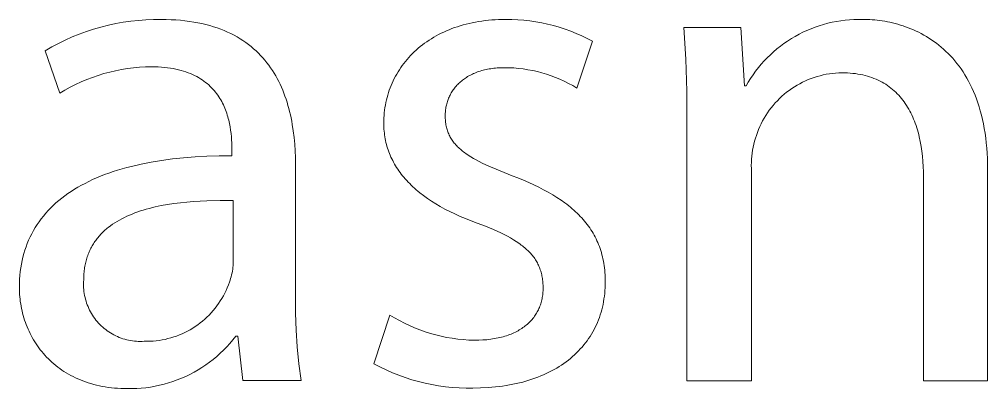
# Model space of a CAD drawing. Header units: millimetres. Extents: x 1102 to 5170, y 19 to 2862.
# Drawn here: x 4539.2 to 4593.2, y 87.2 to 107.8 of the extents above; entities that cross this region are included whole.
import ezdxf

# ---------------------------------------------------------------- set-up
doc = ezdxf.new("R2010")
doc.units = ezdxf.units.MM
doc.header["$MEASUREMENT"] = 0
doc.layers.add('Domyślny', color=7, linetype='Continuous', true_color=0x000000)

msp = doc.modelspace()

# ---------------------------------------------------------------- linework, layer by layer
at = {"layer": 'Domyślny', "color": 18, "lineweight": 15, "true_color": 0x000000}
for p, q in [((4543.712, 107.393), (4544.124, 107.496)), ((4544.124, 107.496), (4544.539, 107.586)), ((4544.539, 107.586), (4544.957, 107.66)), ((4544.957, 107.66), (4545.377, 107.721)), ((4545.377, 107.721), (4545.799, 107.766)), ((4545.799, 107.766), (4546.223, 107.797)), ((4546.223, 107.797), (4546.647, 107.813)), ((4546.647, 107.813), (4547.072, 107.815)), ((4547.072, 107.815), (4547.35, 107.812)), ((4547.35, 107.812), (4547.622, 107.803)), ((4547.622, 107.803), (4547.888, 107.788)), ((4547.888, 107.788), (4548.147, 107.768)), ((4548.147, 107.768), (4548.4, 107.742)), ((4548.4, 107.742), (4548.646, 107.71)), ((4548.646, 107.71), (4548.886, 107.673)), ((4548.886, 107.673), (4549.121, 107.63)), ((4549.121, 107.63), (4549.348, 107.583)), ((4549.348, 107.583), (4549.57, 107.53)), ((4549.57, 107.53), (4549.786, 107.472)), ((4563.757, 107.464), (4563.921, 107.511)), ((4563.921, 107.511), (4564.087, 107.556)), ((4564.087, 107.556), (4564.256, 107.597)), ((4564.256, 107.597), (4564.428, 107.635)), ((4564.428, 107.635), (4564.602, 107.669)), ((4564.602, 107.669), (4564.78, 107.7)), ((4564.78, 107.7), (4564.959, 107.728)), ((4564.959, 107.728), (4565.142, 107.752)), ((4565.142, 107.752), (4565.327, 107.772)), ((4565.327, 107.772), (4565.514, 107.789)), ((4565.514, 107.789), (4565.704, 107.802)), ((4565.704, 107.802), (4565.897, 107.812)), ((4565.897, 107.812), (4566.092, 107.817)), ((4566.092, 107.817), (4566.289, 107.819)), ((4566.289, 107.819), (4566.626, 107.816)), ((4566.626, 107.816), (4566.963, 107.801)), ((4566.963, 107.801), (4567.299, 107.775)), ((4567.299, 107.775), (4567.634, 107.738)), ((4567.634, 107.738), (4567.967, 107.689)), ((4567.967, 107.689), (4568.298, 107.629)), ((4568.298, 107.629), (4568.628, 107.558)), ((4568.628, 107.558), (4568.955, 107.476)), ((4583.785, 107.467), (4584.021, 107.539)), ((4584.021, 107.539), (4584.259, 107.603)), ((4584.259, 107.603), (4584.498, 107.659)), ((4584.498, 107.659), (4584.74, 107.707)), ((4584.74, 107.707), (4584.983, 107.746)), ((4584.983, 107.746), (4585.227, 107.778)), ((4585.227, 107.778), (4585.473, 107.801)), ((4585.473, 107.801), (4585.719, 107.815)), ((4585.719, 107.815), (4585.965, 107.821)), ((4585.965, 107.821), (4586.211, 107.819)), ((4586.211, 107.819), (4586.34, 107.818)), ((4586.34, 107.818), (4586.472, 107.814)), ((4586.472, 107.814), (4586.605, 107.808)), ((4586.605, 107.808), (4586.74, 107.799)), ((4586.74, 107.799), (4586.877, 107.787)), ((4586.877, 107.787), (4587.015, 107.773)), ((4587.015, 107.773), (4587.155, 107.756)), ((4587.155, 107.756), (4587.296, 107.736)), ((4587.296, 107.736), (4587.438, 107.712)), ((4587.438, 107.712), (4587.581, 107.686)), ((4587.581, 107.686), (4587.725, 107.656)), ((4587.725, 107.656), (4587.87, 107.623)), ((4587.87, 107.623), (4588.015, 107.587)), ((4588.015, 107.587), (4588.161, 107.548)), ((4588.161, 107.548), (4588.307, 107.504)), ((4588.307, 107.504), (4588.453, 107.458)), ((4542.108, 106.838), (4542.502, 106.998)), ((4542.502, 106.998), (4542.901, 107.143)), ((4542.901, 107.143), (4543.304, 107.275)), ((4543.304, 107.275), (4543.712, 107.393)), ((4549.786, 107.472), (4549.997, 107.409)), ((4549.997, 107.409), (4550.201, 107.341)), ((4550.201, 107.341), (4550.399, 107.269)), ((4550.399, 107.269), (4550.592, 107.192)), ((4550.592, 107.192), (4550.78, 107.11)), ((4550.78, 107.11), (4550.962, 107.024)), ((4550.962, 107.024), (4551.138, 106.933)), ((4562.409, 106.898), (4562.548, 106.972)), ((4562.548, 106.972), (4562.689, 107.044)), ((4562.689, 107.044), (4562.833, 107.113)), ((4562.833, 107.113), (4562.98, 107.179)), ((4562.98, 107.179), (4563.13, 107.242)), ((4563.13, 107.242), (4563.282, 107.302)), ((4563.282, 107.302), (4563.438, 107.359)), ((4563.438, 107.359), (4563.596, 107.413)), ((4563.596, 107.413), (4563.757, 107.464)), ((4568.955, 107.476), (4569.278, 107.383)), ((4569.278, 107.383), (4569.599, 107.279)), ((4569.599, 107.279), (4569.916, 107.164)), ((4569.916, 107.164), (4570.229, 107.038)), ((4570.229, 107.038), (4570.537, 106.903)), ((4576.33, 105.59), (4576.227, 107.372)), ((4576.227, 107.372), (4579.411, 107.372)), ((4579.411, 107.372), (4579.614, 104.107)), ((4582.436, 106.871), (4582.652, 106.99)), ((4582.652, 106.99), (4582.872, 107.1)), ((4582.872, 107.1), (4583.095, 107.204)), ((4583.095, 107.204), (4583.322, 107.299)), ((4583.322, 107.299), (4583.552, 107.387)), ((4583.552, 107.387), (4583.785, 107.467)), ((4588.453, 107.458), (4588.6, 107.407)), ((4588.6, 107.407), (4588.746, 107.353)), ((4588.746, 107.353), (4588.893, 107.295)), ((4588.893, 107.295), (4589.039, 107.233)), ((4589.039, 107.233), (4589.184, 107.167)), ((4589.184, 107.167), (4589.329, 107.097)), ((4589.329, 107.097), (4589.473, 107.023)), ((4589.473, 107.023), (4589.617, 106.945)), ((4540.964, 106.28), (4541.339, 106.479)), ((4541.339, 106.479), (4541.721, 106.665)), ((4541.721, 106.665), (4542.108, 106.838)), ((4551.138, 106.933), (4551.309, 106.838)), ((4551.309, 106.838), (4551.474, 106.739)), ((4551.474, 106.739), (4551.635, 106.636)), ((4551.635, 106.636), (4551.79, 106.529)), ((4551.79, 106.529), (4551.94, 106.418)), ((4551.94, 106.418), (4552.085, 106.303)), ((4561.642, 106.394), (4561.762, 106.485)), ((4561.762, 106.485), (4561.886, 106.573)), ((4561.886, 106.573), (4562.012, 106.658)), ((4562.012, 106.658), (4562.142, 106.74)), ((4562.142, 106.74), (4562.274, 106.82)), ((4562.274, 106.82), (4562.409, 106.898)), ((4571.139, 106.6), (4570.258, 103.985)), ((4570.537, 106.903), (4570.84, 106.756)), ((4570.84, 106.756), (4571.139, 106.6)), ((4581.615, 106.327), (4581.813, 106.474)), ((4581.813, 106.474), (4582.016, 106.613)), ((4582.016, 106.613), (4582.224, 106.746)), ((4582.224, 106.746), (4582.436, 106.871)), ((4589.617, 106.945), (4589.759, 106.862)), ((4589.759, 106.862), (4589.901, 106.775)), ((4589.901, 106.775), (4590.041, 106.684)), ((4590.041, 106.684), (4590.18, 106.587)), ((4590.18, 106.587), (4590.317, 106.487)), ((4590.317, 106.487), (4590.453, 106.381)), ((4540.596, 106.068), (4540.964, 106.28)), ((4541.409, 103.697), (4540.596, 106.068)), ((4552.085, 106.303), (4552.225, 106.185)), ((4552.225, 106.185), (4552.361, 106.063)), ((4552.361, 106.063), (4552.491, 105.938)), ((4552.491, 105.938), (4552.617, 105.809)), ((4560.984, 105.802), (4561.086, 105.907)), ((4561.086, 105.907), (4561.191, 106.009)), ((4561.191, 106.009), (4561.299, 106.109)), ((4561.299, 106.109), (4561.41, 106.206)), ((4561.41, 106.206), (4561.524, 106.302)), ((4561.524, 106.302), (4561.642, 106.394)), ((4581.053, 105.849), (4581.235, 106.014)), ((4581.235, 106.014), (4581.422, 106.174)), ((4581.422, 106.174), (4581.615, 106.327)), ((4590.453, 106.381), (4590.587, 106.271)), ((4590.587, 106.271), (4590.719, 106.156)), ((4590.719, 106.156), (4590.849, 106.036)), ((4590.849, 106.036), (4590.977, 105.911)), ((4590.977, 105.911), (4591.102, 105.781)), ((4552.617, 105.809), (4552.738, 105.677)), ((4552.738, 105.677), (4552.854, 105.541)), ((4552.854, 105.541), (4552.966, 105.403)), ((4552.966, 105.403), (4553.073, 105.262)), ((4560.522, 105.249), (4560.608, 105.364)), ((4560.608, 105.364), (4560.697, 105.476)), ((4560.697, 105.476), (4560.79, 105.587)), ((4560.79, 105.587), (4560.885, 105.696)), ((4560.885, 105.696), (4560.984, 105.802)), ((4576.385, 103.806), (4576.33, 105.59)), ((4580.542, 105.315), (4580.706, 105.499)), ((4580.706, 105.499), (4580.876, 105.677)), ((4580.876, 105.677), (4581.053, 105.849)), ((4591.102, 105.781), (4591.226, 105.646)), ((4591.226, 105.646), (4591.347, 105.505)), ((4591.347, 105.505), (4591.465, 105.36)), ((4591.465, 105.36), (4591.58, 105.208)), ((4543.874, 104.791), (4543.551, 104.692)), ((4544.2, 104.879), (4543.874, 104.791)), ((4544.53, 104.955), (4544.2, 104.879)), ((4544.862, 105.021), (4544.53, 104.955)), ((4545.195, 105.074), (4544.862, 105.021)), ((4545.531, 105.116), (4545.195, 105.074)), ((4545.868, 105.147), (4545.531, 105.116)), ((4546.205, 105.166), (4545.868, 105.147)), ((4546.543, 105.173), (4546.205, 105.166)), ((4546.729, 105.171), (4546.543, 105.173)), ((4546.91, 105.165), (4546.729, 105.171)), ((4547.086, 105.155), (4546.91, 105.165)), ((4547.257, 105.14), (4547.086, 105.155)), ((4547.422, 105.122), (4547.257, 105.14)), ((4547.583, 105.099), (4547.422, 105.122)), ((4547.739, 105.074), (4547.583, 105.099)), ((4547.891, 105.044), (4547.739, 105.074)), ((4548.037, 105.011), (4547.891, 105.044)), ((4548.179, 104.974), (4548.037, 105.011)), ((4548.317, 104.935), (4548.179, 104.974)), ((4548.45, 104.891), (4548.317, 104.935)), ((4548.579, 104.845), (4548.45, 104.891)), ((4548.703, 104.796), (4548.579, 104.845)), ((4548.823, 104.744), (4548.703, 104.796)), ((4553.073, 105.262), (4553.176, 105.117)), ((4553.176, 105.117), (4553.274, 104.97)), ((4553.274, 104.97), (4553.369, 104.82)), ((4553.369, 104.82), (4553.459, 104.668)), ((4560.212, 104.771), (4560.285, 104.893)), ((4560.285, 104.893), (4560.361, 105.013)), ((4560.361, 105.013), (4560.44, 105.132)), ((4560.44, 105.132), (4560.522, 105.249)), ((4564.502, 104.796), (4564.432, 104.764)), ((4564.573, 104.826), (4564.502, 104.796)), ((4564.646, 104.856), (4564.573, 104.826)), ((4564.72, 104.884), (4564.646, 104.856)), ((4564.796, 104.91), (4564.72, 104.884)), ((4564.874, 104.935), (4564.796, 104.91)), ((4564.952, 104.959), (4564.874, 104.935)), ((4565.033, 104.981), (4564.952, 104.959)), ((4565.114, 105.001), (4565.033, 104.981)), ((4565.197, 105.02), (4565.114, 105.001)), ((4565.282, 105.038), (4565.197, 105.02)), ((4565.368, 105.054), (4565.282, 105.038)), ((4565.456, 105.068), (4565.368, 105.054)), ((4565.545, 105.081), (4565.456, 105.068)), ((4565.635, 105.092), (4565.545, 105.081)), ((4565.727, 105.101), (4565.635, 105.092)), ((4565.82, 105.109), (4565.727, 105.101)), ((4565.915, 105.115), (4565.82, 105.109)), ((4566.011, 105.12), (4565.915, 105.115)), ((4566.109, 105.122), (4566.011, 105.12)), ((4566.208, 105.123), (4566.109, 105.122)), ((4566.474, 105.12), (4566.208, 105.123)), ((4566.74, 105.107), (4566.474, 105.12)), ((4567.006, 105.085), (4566.74, 105.107)), ((4567.27, 105.053), (4567.006, 105.085)), ((4567.533, 105.013), (4567.27, 105.053)), ((4567.795, 104.963), (4567.533, 105.013)), ((4568.055, 104.905), (4567.795, 104.963)), ((4568.313, 104.837), (4568.055, 104.905)), ((4568.568, 104.761), (4568.313, 104.837)), ((4580.088, 104.733), (4580.232, 104.932)), ((4580.232, 104.932), (4580.384, 105.126)), ((4580.384, 105.126), (4580.542, 105.315)), ((4584.522, 104.805), (4584.348, 104.782)), ((4584.696, 104.823), (4584.522, 104.805)), ((4584.871, 104.834), (4584.696, 104.823)), ((4585.046, 104.839), (4584.871, 104.834)), ((4585.202, 104.837), (4585.046, 104.839)), ((4585.355, 104.831), (4585.202, 104.837)), ((4585.504, 104.822), (4585.355, 104.831)), ((4585.651, 104.808), (4585.504, 104.822)), ((4585.794, 104.791), (4585.651, 104.808)), ((4585.935, 104.771), (4585.794, 104.791)), ((4591.58, 105.208), (4591.692, 105.052)), ((4591.692, 105.052), (4591.802, 104.889)), ((4591.802, 104.889), (4591.908, 104.721)), ((4542.604, 104.329), (4542.297, 104.186)), ((4542.915, 104.461), (4542.604, 104.329)), ((4543.231, 104.582), (4542.915, 104.461)), ((4543.551, 104.692), (4543.231, 104.582)), ((4548.939, 104.689), (4548.823, 104.744)), ((4549.051, 104.631), (4548.939, 104.689)), ((4549.159, 104.571), (4549.051, 104.631)), ((4549.263, 104.508), (4549.159, 104.571)), ((4549.363, 104.442), (4549.263, 104.508)), ((4549.459, 104.374), (4549.363, 104.442)), ((4549.552, 104.304), (4549.459, 104.374)), ((4549.641, 104.232), (4549.552, 104.304)), ((4553.459, 104.668), (4553.545, 104.513)), ((4553.545, 104.513), (4553.627, 104.356)), ((4553.627, 104.356), (4553.705, 104.196)), ((4559.899, 104.134), (4559.955, 104.264)), ((4559.955, 104.264), (4560.014, 104.393)), ((4560.014, 104.393), (4560.077, 104.521)), ((4560.077, 104.521), (4560.143, 104.647)), ((4560.143, 104.647), (4560.212, 104.771)), ((4563.713, 104.285), (4563.663, 104.237)), ((4563.764, 104.331), (4563.713, 104.285)), ((4563.817, 104.376), (4563.764, 104.331)), ((4563.872, 104.42), (4563.817, 104.376)), ((4563.928, 104.463), (4563.872, 104.42)), ((4563.986, 104.505), (4563.928, 104.463)), ((4564.045, 104.546), (4563.986, 104.505)), ((4564.106, 104.585), (4564.045, 104.546)), ((4564.168, 104.623), (4564.106, 104.585)), ((4564.232, 104.66), (4564.168, 104.623)), ((4564.297, 104.696), (4564.232, 104.66)), ((4564.364, 104.731), (4564.297, 104.696)), ((4564.432, 104.764), (4564.364, 104.731)), ((4568.82, 104.675), (4568.568, 104.761)), ((4569.069, 104.581), (4568.82, 104.675)), ((4569.315, 104.479), (4569.069, 104.581)), ((4569.557, 104.368), (4569.315, 104.479)), ((4569.795, 104.248), (4569.557, 104.368)), ((4570.029, 104.121), (4569.795, 104.248)), ((4579.695, 104.107), (4579.819, 104.32)), ((4579.819, 104.32), (4579.95, 104.529)), ((4579.95, 104.529), (4580.088, 104.733)), ((4582.85, 104.311), (4582.694, 104.231)), ((4583.008, 104.386), (4582.85, 104.311)), ((4583.169, 104.456), (4583.008, 104.386)), ((4583.332, 104.52), (4583.169, 104.456)), ((4583.497, 104.578), (4583.332, 104.52)), ((4583.664, 104.631), (4583.497, 104.578)), ((4583.833, 104.677), (4583.664, 104.631)), ((4584.004, 104.718), (4583.833, 104.677)), ((4584.175, 104.753), (4584.004, 104.718)), ((4584.348, 104.782), (4584.175, 104.753)), ((4586.072, 104.747), (4585.935, 104.771)), ((4586.206, 104.719), (4586.072, 104.747)), ((4586.337, 104.688), (4586.206, 104.719)), ((4586.466, 104.653), (4586.337, 104.688)), ((4586.591, 104.615), (4586.466, 104.653)), ((4586.714, 104.574), (4586.591, 104.615)), ((4586.833, 104.529), (4586.714, 104.574)), ((4586.95, 104.482), (4586.833, 104.529)), ((4587.064, 104.431), (4586.95, 104.482)), ((4587.175, 104.376), (4587.064, 104.431)), ((4587.283, 104.319), (4587.175, 104.376)), ((4587.388, 104.259), (4587.283, 104.319)), ((4587.491, 104.195), (4587.388, 104.259)), ((4591.908, 104.721), (4592.011, 104.547)), ((4592.011, 104.547), (4592.11, 104.368)), ((4592.11, 104.368), (4592.206, 104.183)), ((4541.7, 103.87), (4541.409, 103.697)), ((4541.996, 104.033), (4541.7, 103.87)), ((4542.297, 104.186), (4541.996, 104.033)), ((4549.726, 104.158), (4549.641, 104.232)), ((4549.808, 104.081), (4549.726, 104.158)), ((4549.886, 104.003), (4549.808, 104.081)), ((4549.961, 103.923), (4549.886, 104.003)), ((4550.033, 103.842), (4549.961, 103.923)), ((4550.101, 103.758), (4550.033, 103.842)), ((4550.166, 103.674), (4550.101, 103.758)), ((4553.705, 104.196), (4553.779, 104.034)), ((4553.779, 104.034), (4553.849, 103.87)), ((4553.849, 103.87), (4553.915, 103.704)), ((4559.711, 103.597), (4559.753, 103.733)), ((4559.753, 103.733), (4559.798, 103.868)), ((4559.798, 103.868), (4559.847, 104.002)), ((4559.847, 104.002), (4559.899, 104.134)), ((4563.251, 103.711), (4563.219, 103.654)), ((4563.285, 103.768), (4563.251, 103.711)), ((4563.321, 103.824), (4563.285, 103.768)), ((4563.358, 103.879), (4563.321, 103.824)), ((4563.397, 103.933), (4563.358, 103.879)), ((4563.437, 103.986), (4563.397, 103.933)), ((4563.479, 104.038), (4563.437, 103.986)), ((4563.523, 104.089), (4563.479, 104.038)), ((4563.568, 104.14), (4563.523, 104.089)), ((4563.615, 104.189), (4563.568, 104.14)), ((4563.663, 104.237), (4563.615, 104.189)), ((4570.258, 103.985), (4570.029, 104.121)), ((4576.39, 102.021), (4576.385, 103.806)), ((4579.614, 104.107), (4579.695, 104.107)), ((4581.962, 103.751), (4581.827, 103.641)), ((4582.102, 103.857), (4581.962, 103.751)), ((4582.245, 103.958), (4582.102, 103.857)), ((4582.392, 104.054), (4582.245, 103.958)), ((4582.541, 104.145), (4582.392, 104.054)), ((4582.694, 104.231), (4582.541, 104.145)), ((4587.59, 104.129), (4587.491, 104.195)), ((4587.687, 104.06), (4587.59, 104.129)), ((4587.782, 103.988), (4587.687, 104.06)), ((4587.874, 103.913), (4587.782, 103.988)), ((4587.963, 103.835), (4587.874, 103.913)), ((4588.049, 103.755), (4587.963, 103.835)), ((4588.133, 103.672), (4588.049, 103.755)), ((4592.206, 104.183), (4592.298, 103.991)), ((4592.298, 103.991), (4592.387, 103.794)), ((4592.387, 103.794), (4592.471, 103.59)), ((4550.228, 103.588), (4550.166, 103.674)), ((4550.287, 103.5), (4550.228, 103.588)), ((4550.344, 103.412), (4550.287, 103.5)), ((4550.397, 103.322), (4550.344, 103.412)), ((4550.447, 103.232), (4550.397, 103.322)), ((4550.495, 103.14), (4550.447, 103.232)), ((4553.915, 103.704), (4553.978, 103.536)), ((4553.978, 103.536), (4554.037, 103.367)), ((4554.037, 103.367), (4554.093, 103.195)), ((4554.093, 103.195), (4554.145, 103.022)), ((4559.579, 103.039), (4559.607, 103.18)), ((4559.607, 103.18), (4559.638, 103.321)), ((4559.638, 103.321), (4559.673, 103.459)), ((4559.673, 103.459), (4559.711, 103.597)), ((4563.018, 103.169), (4563.001, 103.105)), ((4563.038, 103.232), (4563.018, 103.169)), ((4563.059, 103.294), (4563.038, 103.232)), ((4563.081, 103.356), (4563.059, 103.294)), ((4563.105, 103.417), (4563.081, 103.356)), ((4563.131, 103.477), (4563.105, 103.417)), ((4563.159, 103.537), (4563.131, 103.477)), ((4563.188, 103.596), (4563.159, 103.537)), ((4563.219, 103.654), (4563.188, 103.596)), ((4581.443, 103.282), (4581.324, 103.154)), ((4581.567, 103.406), (4581.443, 103.282)), ((4581.695, 103.526), (4581.567, 103.406)), ((4581.827, 103.641), (4581.695, 103.526)), ((4588.214, 103.586), (4588.133, 103.672)), ((4588.293, 103.498), (4588.214, 103.586)), ((4588.369, 103.407), (4588.293, 103.498)), ((4588.442, 103.314), (4588.369, 103.407)), ((4588.513, 103.218), (4588.442, 103.314)), ((4588.582, 103.12), (4588.513, 103.218)), ((4592.471, 103.59), (4592.551, 103.38)), ((4592.551, 103.38), (4592.627, 103.164)), ((4550.54, 103.048), (4550.495, 103.14)), ((4550.583, 102.955), (4550.54, 103.048)), ((4550.623, 102.861), (4550.583, 102.955)), ((4550.66, 102.767), (4550.623, 102.861)), ((4550.695, 102.673), (4550.66, 102.767)), ((4550.728, 102.578), (4550.695, 102.673)), ((4554.145, 103.022), (4554.193, 102.848)), ((4554.193, 102.848), (4554.238, 102.672)), ((4554.238, 102.672), (4554.28, 102.494)), ((4559.518, 102.609), (4559.535, 102.753)), ((4559.535, 102.753), (4559.555, 102.897)), ((4559.555, 102.897), (4559.579, 103.039)), ((4562.924, 102.645), (4562.919, 102.577)), ((4562.93, 102.712), (4562.924, 102.645)), ((4562.937, 102.779), (4562.93, 102.712)), ((4562.947, 102.845), (4562.937, 102.779)), ((4562.958, 102.911), (4562.947, 102.845)), ((4562.97, 102.976), (4562.958, 102.911)), ((4562.985, 103.041), (4562.97, 102.976)), ((4563.001, 103.105), (4562.985, 103.041)), ((4580.993, 102.746), (4580.892, 102.602)), ((4581.098, 102.885), (4580.993, 102.746)), ((4581.209, 103.022), (4581.098, 102.885)), ((4581.324, 103.154), (4581.209, 103.022)), ((4588.648, 103.02), (4588.582, 103.12)), ((4588.711, 102.917), (4588.648, 103.02)), ((4588.773, 102.812), (4588.711, 102.917)), ((4588.831, 102.705), (4588.773, 102.812)), ((4588.888, 102.596), (4588.831, 102.705)), ((4592.627, 103.164), (4592.699, 102.942)), ((4592.699, 102.942), (4592.766, 102.713)), ((4592.766, 102.713), (4592.828, 102.477)), ((4550.759, 102.483), (4550.728, 102.578)), ((4550.787, 102.387), (4550.759, 102.483)), ((4550.814, 102.292), (4550.787, 102.387)), ((4550.838, 102.197), (4550.814, 102.292)), ((4550.861, 102.102), (4550.838, 102.197)), ((4550.881, 102.007), (4550.861, 102.102)), ((4554.28, 102.494), (4554.319, 102.316)), ((4554.319, 102.316), (4554.355, 102.136)), ((4554.355, 102.136), (4554.387, 101.955)), ((4559.489, 102.021), (4559.491, 102.169)), ((4559.491, 102.169), (4559.496, 102.317)), ((4559.496, 102.317), (4559.505, 102.463)), ((4559.505, 102.463), (4559.518, 102.609)), ((4562.917, 102.509), (4562.916, 102.441)), ((4562.916, 102.441), (4562.917, 102.365)), ((4562.919, 102.577), (4562.917, 102.509)), ((4562.917, 102.365), (4562.919, 102.29)), ((4562.919, 102.29), (4562.924, 102.216)), ((4562.924, 102.216), (4562.93, 102.144)), ((4562.93, 102.144), (4562.937, 102.073)), ((4580.621, 102.152), (4580.541, 101.997)), ((4580.706, 102.305), (4580.621, 102.152)), ((4580.796, 102.455), (4580.706, 102.305)), ((4580.892, 102.602), (4580.796, 102.455)), ((4588.942, 102.485), (4588.888, 102.596)), ((4588.994, 102.371), (4588.942, 102.485)), ((4589.043, 102.256), (4588.994, 102.371)), ((4589.091, 102.139), (4589.043, 102.256)), ((4589.135, 102.019), (4589.091, 102.139)), ((4592.828, 102.477), (4592.886, 102.235)), ((4592.886, 102.235), (4592.939, 101.986)), ((4550.917, 101.819), (4550.881, 102.007)), ((4550.946, 101.633), (4550.917, 101.819)), ((4550.969, 101.45), (4550.946, 101.633)), ((4554.387, 101.955), (4554.443, 101.591)), ((4554.443, 101.591), (4554.488, 101.224)), ((4559.49, 101.911), (4559.489, 102.021)), ((4559.494, 101.801), (4559.49, 101.911)), ((4559.5, 101.692), (4559.494, 101.801)), ((4559.508, 101.584), (4559.5, 101.692)), ((4559.52, 101.476), (4559.508, 101.584)), ((4562.937, 102.073), (4562.947, 102.003)), ((4562.947, 102.003), (4562.958, 101.934)), ((4562.958, 101.934), (4562.971, 101.867)), ((4562.971, 101.867), (4562.986, 101.8)), ((4562.986, 101.8), (4563.002, 101.735)), ((4563.002, 101.735), (4563.02, 101.67)), ((4563.02, 101.67), (4563.04, 101.607)), ((4563.04, 101.607), (4563.062, 101.545)), ((4576.39, 87.648), (4576.39, 102.021)), ((4580.397, 101.677), (4580.333, 101.514)), ((4580.466, 101.838), (4580.397, 101.677)), ((4580.541, 101.997), (4580.466, 101.838)), ((4589.178, 101.898), (4589.135, 102.019)), ((4589.219, 101.775), (4589.178, 101.898)), ((4589.257, 101.651), (4589.219, 101.775)), ((4589.293, 101.525), (4589.257, 101.651)), ((4592.939, 101.986), (4592.987, 101.731)), ((4592.987, 101.731), (4593.03, 101.469)), ((4550.987, 101.271), (4550.969, 101.45)), ((4550.999, 101.097), (4550.987, 101.271)), ((4551.008, 100.927), (4550.999, 101.097)), ((4554.488, 101.224), (4554.522, 100.855)), ((4559.533, 101.369), (4559.52, 101.476)), ((4559.549, 101.263), (4559.533, 101.369)), ((4559.568, 101.157), (4559.549, 101.263)), ((4559.589, 101.052), (4559.568, 101.157)), ((4559.612, 100.947), (4559.589, 101.052)), ((4563.062, 101.545), (4563.086, 101.484)), ((4563.086, 101.484), (4563.111, 101.423)), ((4563.111, 101.423), (4563.138, 101.364)), ((4563.138, 101.364), (4563.167, 101.305)), ((4563.167, 101.305), (4563.198, 101.248)), ((4563.198, 101.248), (4563.23, 101.191)), ((4563.23, 101.191), (4563.265, 101.135)), ((4563.265, 101.135), (4563.301, 101.08)), ((4563.301, 101.08), (4563.339, 101.026)), ((4563.339, 101.026), (4563.379, 100.972)), ((4580.176, 101.018), (4580.134, 100.853)), ((4580.223, 101.181), (4580.176, 101.018)), ((4580.275, 101.348), (4580.223, 101.181)), ((4580.333, 101.514), (4580.275, 101.348)), ((4589.327, 101.397), (4589.293, 101.525)), ((4589.359, 101.267), (4589.327, 101.397)), ((4589.416, 101.003), (4589.359, 101.267)), ((4593.03, 101.469), (4593.067, 101.199)), ((4593.067, 101.199), (4593.099, 100.923)), ((4551.012, 100.764), (4551.008, 100.927)), ((4551.014, 100.608), (4551.012, 100.764)), ((4551.014, 100.202), (4551.014, 100.608)), ((4554.522, 100.855), (4554.545, 100.484)), ((4554.545, 100.484), (4554.559, 100.112)), ((4559.638, 100.843), (4559.612, 100.947)), ((4559.667, 100.74), (4559.638, 100.843)), ((4559.698, 100.637), (4559.667, 100.74)), ((4559.732, 100.536), (4559.698, 100.637)), ((4559.768, 100.434), (4559.732, 100.536)), ((4563.379, 100.972), (4563.42, 100.919)), ((4563.42, 100.919), (4563.464, 100.867)), ((4563.464, 100.867), (4563.509, 100.816)), ((4563.509, 100.816), (4563.556, 100.765)), ((4563.556, 100.765), (4563.605, 100.714)), ((4563.605, 100.714), (4563.656, 100.665)), ((4563.656, 100.665), (4563.709, 100.616)), ((4563.709, 100.616), (4563.764, 100.567)), ((4563.764, 100.567), (4563.82, 100.519)), ((4563.82, 100.519), (4563.879, 100.472)), ((4563.879, 100.472), (4563.939, 100.425)), ((4580.066, 100.519), (4580.041, 100.351)), ((4580.098, 100.686), (4580.066, 100.519)), ((4580.134, 100.853), (4580.098, 100.686)), ((4589.466, 100.733), (4589.416, 101.003)), ((4589.507, 100.458), (4589.466, 100.733)), ((4593.099, 100.923), (4593.126, 100.64)), ((4593.126, 100.64), (4593.147, 100.349)), ((4546.511, 99.853), (4547.093, 99.948)), ((4547.093, 99.948), (4547.695, 100.028)), ((4547.695, 100.028), (4548.319, 100.094)), ((4548.319, 100.094), (4548.962, 100.144)), ((4548.962, 100.144), (4549.626, 100.178)), ((4549.626, 100.178), (4550.31, 100.198)), ((4550.31, 100.198), (4551.014, 100.202)), ((4554.559, 100.112), (4554.563, 99.741)), ((4559.806, 100.334), (4559.768, 100.434)), ((4559.847, 100.234), (4559.806, 100.334)), ((4559.891, 100.135), (4559.847, 100.234)), ((4559.937, 100.037), (4559.891, 100.135)), ((4559.986, 99.939), (4559.937, 100.037)), ((4560.037, 99.842), (4559.986, 99.939)), ((4563.939, 100.425), (4564.001, 100.378)), ((4564.001, 100.378), (4564.065, 100.332)), ((4564.065, 100.332), (4564.199, 100.24)), ((4564.199, 100.24), (4564.341, 100.15)), ((4564.341, 100.15), (4564.49, 100.061)), ((4564.49, 100.061), (4564.647, 99.973)), ((4564.647, 99.973), (4564.812, 99.886)), ((4580.005, 100.012), (4579.996, 99.842)), ((4580.02, 100.182), (4580.005, 100.012)), ((4580.041, 100.351), (4580.02, 100.182)), ((4589.54, 100.178), (4589.507, 100.458)), ((4589.565, 99.893), (4589.54, 100.178)), ((4593.147, 100.349), (4593.162, 100.051)), ((4593.162, 100.051), (4593.171, 99.746)), ((4544.394, 99.323), (4544.64, 99.402)), ((4544.64, 99.402), (4544.891, 99.478)), ((4544.891, 99.478), (4545.148, 99.549)), ((4545.148, 99.549), (4545.41, 99.617)), ((4545.41, 99.617), (4545.95, 99.742)), ((4545.95, 99.742), (4546.511, 99.853)), ((4554.563, 99.741), (4554.563, 92.372)), ((4560.091, 99.746), (4560.037, 99.842)), ((4560.147, 99.651), (4560.091, 99.746)), ((4560.206, 99.556), (4560.147, 99.651)), ((4560.267, 99.462), (4560.206, 99.556)), ((4560.331, 99.369), (4560.267, 99.462)), ((4564.812, 99.886), (4564.985, 99.799)), ((4564.985, 99.799), (4565.354, 99.626)), ((4565.354, 99.626), (4565.755, 99.452)), ((4565.755, 99.452), (4566.655, 99.095)), ((4579.996, 99.842), (4579.992, 99.672)), ((4579.992, 99.672), (4579.993, 99.501)), ((4579.993, 99.501), (4579.993, 87.648)), ((4589.583, 99.604), (4589.565, 99.893)), ((4589.594, 99.311), (4589.583, 99.604)), ((4593.171, 99.746), (4593.174, 99.434)), ((4593.174, 99.434), (4593.174, 87.648)), ((4543.031, 98.774), (4543.244, 98.874)), ((4543.244, 98.874), (4543.463, 98.971)), ((4543.463, 98.971), (4543.688, 99.065)), ((4543.688, 99.065), (4543.918, 99.155)), ((4543.918, 99.155), (4544.153, 99.241)), ((4544.153, 99.241), (4544.394, 99.323)), ((4560.398, 99.276), (4560.331, 99.369)), ((4560.467, 99.185), (4560.398, 99.276)), ((4560.539, 99.094), (4560.467, 99.185)), ((4560.613, 99.004), (4560.539, 99.094)), ((4560.689, 98.914), (4560.613, 99.004)), ((4560.769, 98.826), (4560.689, 98.914)), ((4566.655, 99.095), (4566.971, 98.972)), ((4566.971, 98.972), (4567.278, 98.846)), ((4567.278, 98.846), (4567.575, 98.718)), ((4589.598, 99.014), (4589.594, 99.311)), ((4589.598, 87.648), (4589.598, 99.014)), ((4542.046, 98.217), (4542.232, 98.336)), ((4542.232, 98.336), (4542.424, 98.451)), ((4542.424, 98.451), (4542.62, 98.562)), ((4542.62, 98.562), (4542.823, 98.669)), ((4542.823, 98.669), (4543.031, 98.774)), ((4560.851, 98.738), (4560.769, 98.826)), ((4560.935, 98.651), (4560.851, 98.738)), ((4561.022, 98.565), (4560.935, 98.651)), ((4561.112, 98.48), (4561.022, 98.565)), ((4561.204, 98.395), (4561.112, 98.48)), ((4561.299, 98.312), (4561.204, 98.395)), ((4561.397, 98.229), (4561.299, 98.312)), ((4567.575, 98.718), (4567.862, 98.587)), ((4567.862, 98.587), (4568.139, 98.453)), ((4568.139, 98.453), (4568.406, 98.315)), ((4568.406, 98.315), (4568.664, 98.175)), ((4541.359, 97.709), (4541.523, 97.842)), ((4541.523, 97.842), (4541.692, 97.97)), ((4541.692, 97.97), (4541.866, 98.096)), ((4541.866, 98.096), (4542.046, 98.217)), ((4561.497, 98.147), (4561.397, 98.229)), ((4561.705, 97.986), (4561.497, 98.147)), ((4561.923, 97.828), (4561.705, 97.986)), ((4562.152, 97.674), (4561.923, 97.828)), ((4568.664, 98.175), (4568.911, 98.031)), ((4568.911, 98.031), (4569.149, 97.883)), ((4569.149, 97.883), (4569.377, 97.732)), ((4540.763, 97.146), (4540.904, 97.292)), ((4540.904, 97.292), (4541.05, 97.435)), ((4541.05, 97.435), (4541.202, 97.574)), ((4541.202, 97.574), (4541.359, 97.709)), ((4546.4, 97.268), (4546.237, 97.223)), ((4546.734, 97.351), (4546.4, 97.268)), ((4547.076, 97.424), (4546.734, 97.351)), ((4547.425, 97.487), (4547.076, 97.424)), ((4547.78, 97.542), (4547.425, 97.487)), ((4548.14, 97.589), (4547.78, 97.542)), ((4548.504, 97.627), (4548.14, 97.589)), ((4548.871, 97.658), (4548.504, 97.627)), ((4549.241, 97.682), (4548.871, 97.658)), ((4549.613, 97.699), (4549.241, 97.682)), ((4550.356, 97.715), (4549.613, 97.699)), ((4551.095, 97.709), (4550.356, 97.715)), ((4551.095, 94.295), (4551.095, 97.709)), ((4562.392, 97.523), (4562.152, 97.674)), ((4562.642, 97.376), (4562.392, 97.523)), ((4562.903, 97.233), (4562.642, 97.376)), ((4563.174, 97.093), (4562.903, 97.233)), ((4569.377, 97.732), (4569.595, 97.577)), ((4569.595, 97.577), (4569.7, 97.498)), ((4569.7, 97.498), (4569.803, 97.418)), ((4569.803, 97.418), (4569.903, 97.337)), ((4569.903, 97.337), (4570.001, 97.254)), ((4570.001, 97.254), (4570.096, 97.171)), ((4540.259, 96.528), (4540.376, 96.688)), ((4540.376, 96.688), (4540.499, 96.844)), ((4540.499, 96.844), (4540.628, 96.997)), ((4540.628, 96.997), (4540.763, 97.146)), ((4544.88, 96.694), (4544.744, 96.62)), ((4545.019, 96.764), (4544.88, 96.694)), ((4545.161, 96.832), (4545.019, 96.764)), ((4545.306, 96.896), (4545.161, 96.832)), ((4545.455, 96.957), (4545.306, 96.896)), ((4545.606, 97.016), (4545.455, 96.957)), ((4545.76, 97.072), (4545.606, 97.016)), ((4545.916, 97.125), (4545.76, 97.072)), ((4546.075, 97.175), (4545.916, 97.125)), ((4546.237, 97.223), (4546.075, 97.175)), ((4563.456, 96.958), (4563.174, 97.093)), ((4563.748, 96.826), (4563.456, 96.958)), ((4564.052, 96.698), (4563.748, 96.826)), ((4564.366, 96.574), (4564.052, 96.698)), ((4570.096, 97.171), (4570.189, 97.087)), ((4570.189, 97.087), (4570.279, 97.001)), ((4570.279, 97.001), (4570.366, 96.915)), ((4570.366, 96.915), (4570.452, 96.827)), ((4570.452, 96.827), (4570.534, 96.738)), ((4570.534, 96.738), (4570.615, 96.648)), ((4539.942, 96.03), (4540.042, 96.199)), ((4540.042, 96.199), (4540.147, 96.366)), ((4540.147, 96.366), (4540.259, 96.528)), ((4544.063, 96.159), (4544.006, 96.112)), ((4544.12, 96.205), (4544.063, 96.159)), ((4544.237, 96.295), (4544.12, 96.205)), ((4544.358, 96.381), (4544.237, 96.295)), ((4544.483, 96.464), (4544.358, 96.381)), ((4544.612, 96.544), (4544.483, 96.464)), ((4544.744, 96.62), (4544.612, 96.544)), ((4564.691, 96.453), (4564.366, 96.574)), ((4565.17, 96.271), (4564.691, 96.453)), ((4565.611, 96.087), (4565.17, 96.271)), ((4570.615, 96.648), (4570.692, 96.556)), ((4570.692, 96.556), (4570.767, 96.464)), ((4570.767, 96.464), (4570.84, 96.37)), ((4570.84, 96.37), (4570.91, 96.275)), ((4570.91, 96.275), (4570.978, 96.179)), ((4570.978, 96.179), (4571.043, 96.081)), ((4539.678, 95.501), (4539.76, 95.681)), ((4539.76, 95.681), (4539.848, 95.857)), ((4539.848, 95.857), (4539.942, 96.03)), ((4543.549, 95.65), (4543.504, 95.595)), ((4543.595, 95.705), (4543.549, 95.65)), ((4543.643, 95.759), (4543.595, 95.705)), ((4543.692, 95.813), (4543.643, 95.759)), ((4543.741, 95.865), (4543.692, 95.813)), ((4543.792, 95.916), (4543.741, 95.865)), ((4543.844, 95.966), (4543.792, 95.916)), ((4543.897, 96.016), (4543.844, 95.966)), ((4543.951, 96.065), (4543.897, 96.016)), ((4544.006, 96.112), (4543.951, 96.065)), ((4565.818, 95.995), (4565.611, 96.087)), ((4566.017, 95.902), (4565.818, 95.995)), ((4566.206, 95.809), (4566.017, 95.902)), ((4566.387, 95.715), (4566.206, 95.809)), ((4566.558, 95.619), (4566.387, 95.715)), ((4566.722, 95.523), (4566.558, 95.619)), ((4571.043, 96.081), (4571.105, 95.982)), ((4571.105, 95.982), (4571.165, 95.882)), ((4571.165, 95.882), (4571.223, 95.78)), ((4571.223, 95.78), (4571.278, 95.677)), ((4571.278, 95.677), (4571.33, 95.572)), ((4539.468, 94.943), (4539.532, 95.132)), ((4539.532, 95.132), (4539.602, 95.319)), ((4539.602, 95.319), (4539.678, 95.501)), ((4543.185, 95.114), (4543.151, 95.049)), ((4543.22, 95.177), (4543.185, 95.114)), ((4543.257, 95.24), (4543.22, 95.177)), ((4543.295, 95.301), (4543.257, 95.24)), ((4543.334, 95.362), (4543.295, 95.301)), ((4543.375, 95.421), (4543.334, 95.362)), ((4543.417, 95.48), (4543.375, 95.421)), ((4543.46, 95.538), (4543.417, 95.48)), ((4543.504, 95.595), (4543.46, 95.538)), ((4566.877, 95.425), (4566.722, 95.523)), ((4567.023, 95.326), (4566.877, 95.425)), ((4567.094, 95.276), (4567.023, 95.326)), ((4567.162, 95.225), (4567.094, 95.276)), ((4567.228, 95.174), (4567.162, 95.225)), ((4567.292, 95.123), (4567.228, 95.174)), ((4567.354, 95.071), (4567.292, 95.123)), ((4567.414, 95.019), (4567.354, 95.071)), ((4571.33, 95.572), (4571.38, 95.467)), ((4571.38, 95.467), (4571.428, 95.359)), ((4571.428, 95.359), (4571.472, 95.25)), ((4571.472, 95.25), (4571.515, 95.14)), ((4571.515, 95.14), (4571.554, 95.029)), ((4539.311, 94.356), (4539.357, 94.555)), ((4539.357, 94.555), (4539.41, 94.751)), ((4539.41, 94.751), (4539.468, 94.943)), ((4542.948, 94.57), (4542.925, 94.497)), ((4542.973, 94.641), (4542.948, 94.57)), ((4542.999, 94.712), (4542.973, 94.641)), ((4543.027, 94.781), (4542.999, 94.712)), ((4543.056, 94.85), (4543.027, 94.781)), ((4543.086, 94.917), (4543.056, 94.85)), ((4543.118, 94.984), (4543.086, 94.917)), ((4543.151, 95.049), (4543.118, 94.984)), ((4567.472, 94.966), (4567.414, 95.019)), ((4567.529, 94.912), (4567.472, 94.966)), ((4567.583, 94.859), (4567.529, 94.912)), ((4567.635, 94.804), (4567.583, 94.859)), ((4567.686, 94.749), (4567.635, 94.804)), ((4567.734, 94.693), (4567.686, 94.749)), ((4567.781, 94.637), (4567.734, 94.693)), ((4567.826, 94.58), (4567.781, 94.637)), ((4567.869, 94.523), (4567.826, 94.58)), ((4571.554, 95.029), (4571.591, 94.915)), ((4571.591, 94.915), (4571.626, 94.801)), ((4571.626, 94.801), (4571.658, 94.684)), ((4571.658, 94.684), (4571.688, 94.566)), ((4571.688, 94.566), (4571.715, 94.447)), ((4539.238, 93.948), (4539.272, 94.153)), ((4539.272, 94.153), (4539.311, 94.356)), ((4542.814, 94.04), (4542.801, 93.96)), ((4542.829, 94.119), (4542.814, 94.04)), ((4542.845, 94.196), (4542.829, 94.119)), ((4542.863, 94.273), (4542.845, 94.196)), ((4542.882, 94.349), (4542.863, 94.273)), ((4542.903, 94.424), (4542.882, 94.349)), ((4542.925, 94.497), (4542.903, 94.424)), ((4551.076, 93.979), (4551.086, 94.084)), ((4551.086, 94.084), (4551.092, 94.19)), ((4551.092, 94.19), (4551.095, 94.295)), ((4567.91, 94.465), (4567.869, 94.523)), ((4567.949, 94.406), (4567.91, 94.465)), ((4567.986, 94.346), (4567.949, 94.406)), ((4568.022, 94.286), (4567.986, 94.346)), ((4568.056, 94.225), (4568.022, 94.286)), ((4568.088, 94.163), (4568.056, 94.225)), ((4568.118, 94.101), (4568.088, 94.163)), ((4568.146, 94.037), (4568.118, 94.101)), ((4568.173, 93.973), (4568.146, 94.037)), ((4571.715, 94.447), (4571.739, 94.326)), ((4571.739, 94.326), (4571.761, 94.203)), ((4571.761, 94.203), (4571.78, 94.079)), ((4571.78, 94.079), (4571.797, 93.953)), ((4539.173, 93.313), (4539.188, 93.528)), ((4539.188, 93.528), (4539.21, 93.739)), ((4539.21, 93.739), (4539.238, 93.948)), ((4542.754, 93.456), (4542.751, 93.368)), ((4542.758, 93.543), (4542.754, 93.456)), ((4542.763, 93.628), (4542.758, 93.543)), ((4542.77, 93.713), (4542.763, 93.628)), ((4542.779, 93.796), (4542.77, 93.713)), ((4542.789, 93.878), (4542.779, 93.796)), ((4542.801, 93.96), (4542.789, 93.878)), ((4550.947, 93.358), (4550.977, 93.459)), ((4550.977, 93.459), (4551.003, 93.562)), ((4551.003, 93.562), (4551.026, 93.665)), ((4551.026, 93.665), (4551.046, 93.769)), ((4551.046, 93.769), (4551.063, 93.874)), ((4551.063, 93.874), (4551.076, 93.979)), ((4568.198, 93.908), (4568.173, 93.973)), ((4568.221, 93.842), (4568.198, 93.908)), ((4568.243, 93.776), (4568.221, 93.842)), ((4568.263, 93.708), (4568.243, 93.776)), ((4568.281, 93.64), (4568.263, 93.708)), ((4568.298, 93.57), (4568.281, 93.64)), ((4568.313, 93.5), (4568.298, 93.57)), ((4568.326, 93.429), (4568.313, 93.5)), ((4571.797, 93.953), (4571.811, 93.825)), ((4571.811, 93.825), (4571.823, 93.696)), ((4571.823, 93.696), (4571.832, 93.565)), ((4571.832, 93.565), (4571.838, 93.432)), ((4539.16, 92.873), (4539.164, 93.094)), ((4539.164, 93.094), (4539.173, 93.313)), ((4542.743, 93.171), (4542.74, 93.061)), ((4542.74, 93.061), (4542.741, 92.952)), ((4542.741, 92.952), (4542.745, 92.843)), ((4542.75, 93.279), (4542.743, 93.171)), ((4542.751, 93.368), (4542.75, 93.279)), ((4550.759, 92.845), (4550.821, 93)), ((4550.821, 93), (4550.878, 93.157)), ((4550.878, 93.157), (4550.914, 93.257)), ((4550.914, 93.257), (4550.947, 93.358)), ((4568.338, 93.357), (4568.326, 93.429)), ((4568.348, 93.284), (4568.338, 93.357)), ((4568.356, 93.209), (4568.348, 93.284)), ((4568.363, 93.134), (4568.356, 93.209)), ((4568.368, 93.058), (4568.363, 93.134)), ((4568.372, 92.981), (4568.368, 93.058)), ((4568.375, 92.902), (4568.372, 92.981)), ((4571.841, 93), (4571.835, 92.839)), ((4571.838, 93.432), (4571.842, 93.298)), ((4571.843, 93.162), (4571.841, 93)), ((4571.842, 93.298), (4571.843, 93.162)), ((4539.162, 92.739), (4539.16, 92.873)), ((4539.166, 92.605), (4539.162, 92.739)), ((4539.174, 92.472), (4539.166, 92.605)), ((4539.184, 92.338), (4539.174, 92.472)), ((4542.745, 92.843), (4542.753, 92.735)), ((4542.753, 92.735), (4542.764, 92.626)), ((4542.764, 92.626), (4542.78, 92.518)), ((4542.78, 92.518), (4542.799, 92.411)), ((4542.799, 92.411), (4542.822, 92.304)), ((4550.458, 92.247), (4550.541, 92.392)), ((4550.541, 92.392), (4550.619, 92.54)), ((4550.619, 92.54), (4550.692, 92.691)), ((4550.692, 92.691), (4550.759, 92.845)), ((4554.563, 92.372), (4554.564, 91.426)), ((4568.331, 92.303), (4568.343, 92.375)), ((4568.343, 92.375), (4568.353, 92.449)), ((4568.353, 92.449), (4568.361, 92.522)), ((4568.361, 92.522), (4568.367, 92.597)), ((4568.367, 92.597), (4568.372, 92.672)), ((4568.372, 92.672), (4568.374, 92.747)), ((4568.374, 92.747), (4568.375, 92.823)), ((4568.375, 92.823), (4568.375, 92.902)), ((4571.794, 92.368), (4571.772, 92.214)), ((4571.812, 92.524), (4571.794, 92.368)), ((4571.826, 92.681), (4571.812, 92.524)), ((4571.835, 92.839), (4571.826, 92.681)), ((4539.198, 92.205), (4539.184, 92.338)), ((4539.214, 92.073), (4539.198, 92.205)), ((4539.234, 91.941), (4539.214, 92.073)), ((4539.256, 91.809), (4539.234, 91.941)), ((4542.822, 92.304), (4542.848, 92.198)), ((4542.848, 92.198), (4542.878, 92.093)), ((4542.878, 92.093), (4542.912, 91.989)), ((4542.912, 91.989), (4542.949, 91.887)), ((4542.949, 91.887), (4542.99, 91.786)), ((4550.078, 91.696), (4550.18, 91.828)), ((4550.18, 91.828), (4550.277, 91.965)), ((4550.277, 91.965), (4550.37, 92.104)), ((4550.37, 92.104), (4550.458, 92.247)), ((4568.198, 91.815), (4568.223, 91.882)), ((4568.223, 91.882), (4568.246, 91.95)), ((4568.246, 91.95), (4568.266, 92.02)), ((4568.266, 92.02), (4568.285, 92.089)), ((4568.285, 92.089), (4568.303, 92.16)), ((4568.303, 92.16), (4568.318, 92.231)), ((4568.318, 92.231), (4568.331, 92.303)), ((4571.718, 91.912), (4571.685, 91.763)), ((4571.747, 92.062), (4571.718, 91.912)), ((4571.772, 92.214), (4571.747, 92.062)), ((4539.281, 91.678), (4539.256, 91.809)), ((4539.31, 91.548), (4539.281, 91.678)), ((4539.341, 91.418), (4539.31, 91.548)), ((4539.375, 91.289), (4539.341, 91.418)), ((4539.413, 91.161), (4539.375, 91.289)), ((4542.99, 91.786), (4543.034, 91.686)), ((4543.034, 91.686), (4543.082, 91.588)), ((4543.082, 91.588), (4543.132, 91.491)), ((4543.132, 91.491), (4543.187, 91.397)), ((4543.187, 91.397), (4543.244, 91.304)), ((4543.244, 91.304), (4543.305, 91.213)), ((4549.626, 91.202), (4549.745, 91.319)), ((4549.745, 91.319), (4549.86, 91.441)), ((4549.86, 91.441), (4549.971, 91.566)), ((4549.971, 91.566), (4550.078, 91.696)), ((4554.564, 91.426), (4554.596, 90.481)), ((4558.933, 88.596), (4559.827, 91.319)), ((4559.827, 91.319), (4560.094, 91.158)), ((4567.895, 91.246), (4567.936, 91.305)), ((4567.936, 91.305), (4567.975, 91.366)), ((4567.975, 91.366), (4568.013, 91.427)), ((4568.013, 91.427), (4568.048, 91.489)), ((4568.048, 91.489), (4568.082, 91.553)), ((4568.082, 91.553), (4568.114, 91.617)), ((4568.114, 91.617), (4568.144, 91.682)), ((4568.144, 91.682), (4568.172, 91.748)), ((4568.172, 91.748), (4568.198, 91.815)), ((4571.562, 91.327), (4571.514, 91.186)), ((4571.607, 91.471), (4571.562, 91.327)), ((4571.648, 91.616), (4571.607, 91.471)), ((4571.685, 91.763), (4571.648, 91.616)), ((4539.453, 91.034), (4539.413, 91.161)), ((4539.496, 90.908), (4539.453, 91.034)), ((4539.542, 90.782), (4539.496, 90.908)), ((4539.591, 90.658), (4539.542, 90.782)), ((4543.305, 91.213), (4543.368, 91.124)), ((4543.368, 91.124), (4543.435, 91.038)), ((4543.435, 91.038), (4543.504, 90.954)), ((4543.504, 90.954), (4543.577, 90.872)), ((4543.577, 90.872), (4543.652, 90.793)), ((4543.652, 90.793), (4543.73, 90.717)), ((4548.974, 90.678), (4549.111, 90.774)), ((4549.111, 90.774), (4549.245, 90.874)), ((4549.245, 90.874), (4549.376, 90.979)), ((4549.376, 90.979), (4549.503, 91.088)), ((4549.503, 91.088), (4549.626, 91.202)), ((4560.094, 91.158), (4560.366, 91.007)), ((4560.366, 91.007), (4560.642, 90.864)), ((4560.642, 90.864), (4560.924, 90.731)), ((4567.379, 90.708), (4567.439, 90.757)), ((4567.439, 90.757), (4567.497, 90.807)), ((4567.497, 90.807), (4567.554, 90.858)), ((4567.554, 90.858), (4567.608, 90.91)), ((4567.608, 90.91), (4567.661, 90.963)), ((4567.661, 90.963), (4567.711, 91.018)), ((4567.711, 91.018), (4567.76, 91.073)), ((4567.76, 91.073), (4567.807, 91.129)), ((4567.807, 91.129), (4567.852, 91.187)), ((4567.852, 91.187), (4567.895, 91.246)), ((4571.347, 90.774), (4571.284, 90.64)), ((4571.406, 90.909), (4571.347, 90.774)), ((4571.462, 91.047), (4571.406, 90.909)), ((4571.514, 91.186), (4571.462, 91.047)), ((4539.643, 90.535), (4539.591, 90.658)), ((4539.698, 90.414), (4539.643, 90.535)), ((4539.756, 90.293), (4539.698, 90.414)), ((4539.817, 90.174), (4539.756, 90.293)), ((4543.73, 90.717), (4543.81, 90.643)), ((4543.81, 90.643), (4543.893, 90.572)), ((4543.893, 90.572), (4543.979, 90.504)), ((4543.979, 90.504), (4544.066, 90.439)), ((4544.066, 90.439), (4544.156, 90.377)), ((4544.156, 90.377), (4544.248, 90.318)), ((4544.248, 90.318), (4544.342, 90.263)), ((4544.342, 90.263), (4544.437, 90.21)), ((4544.437, 90.21), (4544.535, 90.161)), ((4547.931, 90.148), (4548.087, 90.208)), ((4548.087, 90.208), (4548.241, 90.274)), ((4548.241, 90.274), (4548.393, 90.345)), ((4548.393, 90.345), (4548.542, 90.42)), ((4548.542, 90.42), (4548.689, 90.501)), ((4548.689, 90.501), (4548.833, 90.587)), ((4548.833, 90.587), (4548.974, 90.678)), ((4554.596, 90.481), (4554.659, 89.537)), ((4560.924, 90.731), (4561.209, 90.607)), ((4561.209, 90.607), (4561.499, 90.493)), ((4561.499, 90.493), (4561.792, 90.389)), ((4561.792, 90.389), (4562.089, 90.295)), ((4562.089, 90.295), (4562.389, 90.211)), ((4562.389, 90.211), (4562.691, 90.137)), ((4566.42, 90.195), (4566.506, 90.226)), ((4566.506, 90.226), (4566.589, 90.258)), ((4566.589, 90.258), (4566.671, 90.293)), ((4566.671, 90.293), (4566.75, 90.328)), ((4566.75, 90.328), (4566.828, 90.365)), ((4566.828, 90.365), (4566.904, 90.403)), ((4566.904, 90.403), (4566.977, 90.443)), ((4566.977, 90.443), (4567.049, 90.484)), ((4567.049, 90.484), (4567.119, 90.526)), ((4567.119, 90.526), (4567.187, 90.57)), ((4567.187, 90.57), (4567.253, 90.615)), ((4567.253, 90.615), (4567.317, 90.661)), ((4567.317, 90.661), (4567.379, 90.708)), ((4571.072, 90.252), (4570.995, 90.127)), ((4571.146, 90.379), (4571.072, 90.252)), ((4571.217, 90.509), (4571.146, 90.379)), ((4571.284, 90.64), (4571.217, 90.509)), ((4539.881, 90.056), (4539.817, 90.174)), ((4539.948, 89.94), (4539.881, 90.056)), ((4540.018, 89.825), (4539.948, 89.94)), ((4540.09, 89.712), (4540.018, 89.825)), ((4540.166, 89.601), (4540.09, 89.712)), ((4544.535, 90.161), (4544.634, 90.115)), ((4544.634, 90.115), (4544.734, 90.073)), ((4544.734, 90.073), (4544.836, 90.034)), ((4544.836, 90.034), (4544.94, 89.999)), ((4544.94, 89.999), (4545.044, 89.967)), ((4545.044, 89.967), (4545.149, 89.939)), ((4545.149, 89.939), (4545.256, 89.915)), ((4545.256, 89.915), (4545.363, 89.894)), ((4545.363, 89.894), (4545.47, 89.877)), ((4545.47, 89.877), (4545.579, 89.863)), ((4545.579, 89.863), (4545.687, 89.853)), ((4545.687, 89.853), (4545.796, 89.848)), ((4545.796, 89.848), (4545.905, 89.845)), ((4545.905, 89.845), (4546.014, 89.847)), ((4546.014, 89.847), (4546.123, 89.852)), ((4546.123, 89.852), (4546.291, 89.851)), ((4546.291, 89.851), (4546.458, 89.855)), ((4546.458, 89.855), (4546.626, 89.865)), ((4546.626, 89.865), (4546.792, 89.88)), ((4546.792, 89.88), (4546.958, 89.902)), ((4546.958, 89.902), (4547.124, 89.929)), ((4547.124, 89.929), (4547.288, 89.962)), ((4547.288, 89.962), (4547.451, 90)), ((4547.451, 90), (4547.613, 90.044)), ((4547.613, 90.044), (4547.773, 90.093)), ((4547.773, 90.093), (4547.931, 90.148)), ((4550.905, 89.737), (4550.731, 89.545)), ((4551.071, 89.934), (4550.905, 89.737)), ((4551.231, 90.137), (4551.071, 89.934)), ((4551.339, 90.137), (4551.231, 90.137)), ((4551.623, 87.658), (4551.339, 90.137)), ((4562.691, 90.137), (4562.996, 90.073)), ((4562.996, 90.073), (4563.302, 90.02)), ((4563.302, 90.02), (4563.611, 89.977)), ((4563.611, 89.977), (4563.92, 89.944)), ((4563.92, 89.944), (4564.231, 89.922)), ((4564.231, 89.922), (4564.542, 89.91)), ((4564.542, 89.91), (4564.783, 89.914)), ((4564.783, 89.914), (4565.016, 89.925)), ((4565.016, 89.925), (4565.24, 89.943)), ((4565.24, 89.943), (4565.35, 89.955)), ((4565.35, 89.955), (4565.457, 89.969)), ((4565.457, 89.969), (4565.562, 89.984)), ((4565.562, 89.984), (4565.666, 90.001)), ((4565.666, 90.001), (4565.767, 90.02)), ((4565.767, 90.02), (4565.866, 90.04)), ((4565.866, 90.04), (4565.964, 90.062)), ((4565.964, 90.062), (4566.059, 90.085)), ((4566.059, 90.085), (4566.152, 90.11)), ((4566.152, 90.11), (4566.244, 90.137)), ((4566.244, 90.137), (4566.333, 90.165)), ((4566.333, 90.165), (4566.42, 90.195)), ((4570.74, 89.764), (4570.647, 89.648)), ((4570.828, 89.883), (4570.74, 89.764)), ((4570.913, 90.004), (4570.828, 89.883)), ((4570.995, 90.127), (4570.913, 90.004)), ((4540.244, 89.491), (4540.166, 89.601)), ((4540.326, 89.383), (4540.244, 89.491)), ((4540.41, 89.277), (4540.326, 89.383)), ((4540.498, 89.172), (4540.41, 89.277)), ((4540.588, 89.07), (4540.498, 89.172)), ((4550.365, 89.182), (4550.173, 89.01)), ((4550.551, 89.36), (4550.365, 89.182)), ((4550.731, 89.545), (4550.551, 89.36)), ((4554.659, 89.537), (4554.751, 88.595)), ((4570.244, 89.207), (4570.134, 89.102)), ((4570.35, 89.314), (4570.244, 89.207)), ((4570.453, 89.423), (4570.35, 89.314)), ((4570.552, 89.534), (4570.453, 89.423)), ((4570.647, 89.648), (4570.552, 89.534)), ((4540.681, 88.97), (4540.588, 89.07)), ((4540.777, 88.872), (4540.681, 88.97)), ((4540.876, 88.776), (4540.777, 88.872)), ((4540.978, 88.682), (4540.876, 88.776)), ((4541.083, 88.59), (4540.978, 88.682)), ((4541.191, 88.501), (4541.083, 88.59)), ((4549.771, 88.686), (4549.562, 88.535)), ((4549.975, 88.844), (4549.771, 88.686)), ((4550.173, 89.01), (4549.975, 88.844)), ((4554.751, 88.595), (4554.875, 87.658)), ((4559.273, 88.418), (4558.933, 88.596)), ((4569.534, 88.618), (4569.404, 88.529)), ((4569.661, 88.71), (4569.534, 88.618)), ((4569.784, 88.804), (4569.661, 88.71)), ((4569.904, 88.901), (4569.784, 88.804)), ((4570.021, 89), (4569.904, 88.901)), ((4570.134, 89.102), (4570.021, 89)), ((4541.301, 88.414), (4541.191, 88.501)), ((4541.415, 88.33), (4541.301, 88.414)), ((4541.531, 88.248), (4541.415, 88.33)), ((4541.65, 88.169), (4541.531, 88.248)), ((4541.773, 88.093), (4541.65, 88.169)), ((4541.898, 88.019), (4541.773, 88.093)), ((4548.904, 88.127), (4548.676, 88.006)), ((4549.128, 88.255), (4548.904, 88.127)), ((4549.347, 88.391), (4549.128, 88.255)), ((4549.562, 88.535), (4549.347, 88.391)), ((4559.619, 88.251), (4559.273, 88.418)), ((4559.97, 88.097), (4559.619, 88.251)), ((4560.326, 87.955), (4559.97, 88.097)), ((4568.553, 88.053), (4568.4, 87.983)), ((4568.703, 88.125), (4568.553, 88.053)), ((4568.85, 88.2), (4568.703, 88.125)), ((4568.994, 88.278), (4568.85, 88.2)), ((4569.134, 88.359), (4568.994, 88.278)), ((4569.271, 88.443), (4569.134, 88.359)), ((4569.404, 88.529), (4569.271, 88.443)), ((4542.026, 87.948), (4541.898, 88.019)), ((4542.157, 87.88), (4542.026, 87.948)), ((4542.29, 87.815), (4542.157, 87.88)), ((4542.427, 87.752), (4542.29, 87.815)), ((4542.567, 87.693), (4542.427, 87.752)), ((4542.709, 87.637), (4542.567, 87.693)), ((4542.854, 87.584), (4542.709, 87.637)), ((4543.002, 87.535), (4542.854, 87.584)), ((4543.153, 87.488), (4543.002, 87.535)), ((4547.48, 87.527), (4547.232, 87.456)), ((4547.726, 87.606), (4547.48, 87.527)), ((4547.968, 87.694), (4547.726, 87.606)), ((4548.208, 87.79), (4547.968, 87.694)), ((4548.444, 87.894), (4548.208, 87.79)), ((4548.676, 88.006), (4548.444, 87.894)), ((4554.875, 87.658), (4551.623, 87.658)), ((4560.687, 87.825), (4560.326, 87.955)), ((4561.053, 87.708), (4560.687, 87.825)), ((4561.422, 87.604), (4561.053, 87.708)), ((4561.795, 87.512), (4561.422, 87.604)), ((4562.17, 87.434), (4561.795, 87.512)), ((4567.059, 87.533), (4566.877, 87.491)), ((4567.238, 87.579), (4567.059, 87.533)), ((4567.413, 87.627), (4567.238, 87.579)), ((4567.586, 87.679), (4567.413, 87.627)), ((4567.755, 87.734), (4567.586, 87.679)), ((4567.921, 87.792), (4567.755, 87.734)), ((4568.084, 87.852), (4567.921, 87.792)), ((4568.244, 87.916), (4568.084, 87.852)), ((4568.4, 87.983), (4568.244, 87.916)), ((4579.993, 87.648), (4576.39, 87.648)), ((4593.174, 87.648), (4589.598, 87.648)), ((4543.307, 87.445), (4543.153, 87.488)), ((4543.464, 87.405), (4543.307, 87.445)), ((4543.624, 87.369), (4543.464, 87.405)), ((4543.786, 87.337), (4543.624, 87.369)), ((4543.952, 87.308), (4543.786, 87.337)), ((4544.12, 87.282), (4543.952, 87.308)), ((4544.291, 87.261), (4544.12, 87.282)), ((4544.465, 87.243), (4544.291, 87.261)), ((4544.641, 87.229), (4544.465, 87.243)), ((4544.821, 87.219), (4544.641, 87.229)), ((4545.003, 87.213), (4544.821, 87.219)), ((4545.189, 87.21), (4545.003, 87.213)), ((4545.447, 87.21), (4545.189, 87.21)), ((4545.705, 87.218), (4545.447, 87.21)), ((4545.962, 87.236), (4545.705, 87.218)), ((4546.219, 87.262), (4545.962, 87.236)), ((4546.474, 87.297), (4546.219, 87.262)), ((4546.729, 87.342), (4546.474, 87.297)), ((4546.981, 87.395), (4546.729, 87.342)), ((4547.232, 87.456), (4546.981, 87.395)), ((4562.548, 87.369), (4562.17, 87.434)), ((4562.929, 87.317), (4562.548, 87.369)), ((4563.31, 87.278), (4562.929, 87.317)), ((4563.693, 87.253), (4563.31, 87.278)), ((4564.077, 87.24), (4563.693, 87.253)), ((4564.46, 87.242), (4564.077, 87.24)), ((4564.893, 87.249), (4564.46, 87.242)), ((4565.313, 87.27), (4564.893, 87.249)), ((4565.519, 87.286), (4565.313, 87.27)), ((4565.722, 87.305), (4565.519, 87.286)), ((4565.922, 87.328), (4565.722, 87.305)), ((4566.119, 87.354), (4565.922, 87.328)), ((4566.313, 87.383), (4566.119, 87.354)), ((4566.504, 87.416), (4566.313, 87.383)), ((4566.692, 87.452), (4566.504, 87.416)), ((4566.877, 87.491), (4566.692, 87.452))]:
    msp.add_line(p, q, dxfattribs=at)

doc.saveas('drawing.dxf')
